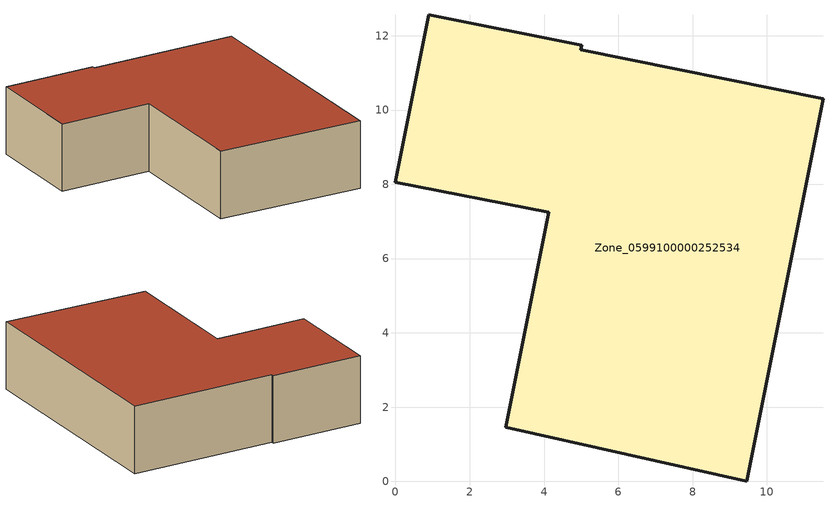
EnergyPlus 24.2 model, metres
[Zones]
Zone_0599100000252534
 floor ground (C_G): 0,8.06 0.9,12.57 5.02,11.75 4.99,11.62 11.51,10.31 9.46,0 2.97,1.46 4.12,7.25 z0
 wall outside (C_F): 4.99,11.62 5.02,11.75 0.9,12.57 0,8.06 4.12,7.25 2.97,1.46 9.46,0 11.51,10.31 4.99,11.62 z0:3.05
 roof outside (C_R): 9.46,0 11.51,10.31 4.99,11.62 5.02,11.75 0.9,12.57 0,8.06 4.12,7.25 2.97,1.46 z3.05
[BUILDING]
Pand.0599100000252534: North Axis=0; Terrain=City; Loads Convergence Tolerance Value=0.04; Temperature Convergence Tolerance Value=0.4; Solar Distribution=FullExterior; Maximum Number of Warmup Days=25; Minimum Number of Warmup Days=1
[Site:Location]
Rotterdam.The.Hague.AP_ZH_NLD Design_Conditions: Latitude=51.96; Longitude=4.45; Time Zone=1; Elevation=-4.5
[SITE:GROUNDTEMPERATURE:BUILDINGSURFACE]
18, 18, 18, 18, 18, 18, 18, 18, 18, 18, 18, 18
[MATERIAL] Thermal Absorptance=0.9; Solar Absorptance=0.7; Visible Absorptance=0.7
Name | Roughness | Thickness | Conductivity | Density | Specific Heat
G.TI.1975-1991 | MediumSmooth | 0.15 | 0.288461 | 540 | 1210
F.TI.1975-1991 | Rough | 0.3 | 0.230769 | 1920 | 840
R.TI.1975-1991 | MediumRough | 0.2 | 0.153846 | 1500 | 1000
[CONSTRUCTION]
C_G: G.TI.1975-1991
C_F: F.TI.1975-1991
C_R: R.TI.1975-1991
[ZONE]
Zone_0599100000252534: Type=1; Multiplier=1; Ceiling Height=Autocalculate; Volume=Autocalculate; Floor Area=autocalculate; Part of Total Floor Area=Yes
[ZONEINFILTRATION:DESIGNFLOWRATE]
Infil_Zone_0599100000252534: Zone or ZoneList or Space or SpaceList=Zone_0599100000252534; Schedule=AlwaysOn; Design Flow Rate Calculation Method=Flow/Area; Flow Rate per Floor Area=0.003; Constant Term Coefficient=1; Temperature Term Coefficient=0; Velocity Term Coefficient=0; Velocity Squared Term Coefficient=0
[HVACTEMPLATE:ZONE:IDEALLOADSAIRSYSTEM]
Zone_0599100000252534: Maximum Heating Supply Air Temperature=50; Minimum Cooling Supply Air Temperature=13; Maximum Heating Supply Air Humidity Ratio=0.0156; Minimum Cooling Supply Air Humidity Ratio=0.0077; Heating Limit=NoLimit; Cooling Limit=NoLimit; Dehumidification Control Type=ConstantSensibleHeatRatio; Cooling Sensible Heat Ratio=0.7; Dehumidification Setpoint=60; Humidification Control Type=None; Humidification Setpoint=30; Outdoor Air Method=None; Outdoor Air Flow Rate per Person=0.00944; Outdoor Air Flow Rate per Zone Floor Area=0; Outdoor Air Flow Rate per Zone=0; Demand Controlled Ventilation Type=None; Outdoor Air Economizer Type=NoEconomizer; Heat Recovery Type=None; Sensible Heat Recovery Effectiveness=0.7; Latent Heat Recovery Effectiveness=0.65
[ZONECONTROL:THERMOSTAT]
ThermostatControl_Zone_0599100000252534: Zone or ZoneList=Zone_0599100000252534; Control Type Schedule=DualSetpointControlType; Control 1=Thermostat_Zone_0599100000252534; Temperature Difference Between Cutout And Setpoint=0
[THERMOSTATSETPOINT:DUALSETPOINT]
Thermostat_Zone_0599100000252534: Heating Setpoint Temperature Schedule=HeatingSetpoint_Zone_0599100000252534; Cooling Setpoint Temperature Schedule=CoolingSetpoint_Zone_0599100000252534
[SCHEDULE:COMPACT]
HeatingSetpoint_Zone_0599100000252534: Through: 12/31, For: AllDays, Until: 24:00, 21
CoolingSetpoint_Zone_0599100000252534: Through: 12/31, For: AllDays, Until: 24:00, 24
DualSetpointControlType: Through: 12/31, For: AllDays, Until: 24:00, 4
AlwaysOn: Through: 12/31, For: AllDays, Until: 24:00, 1
